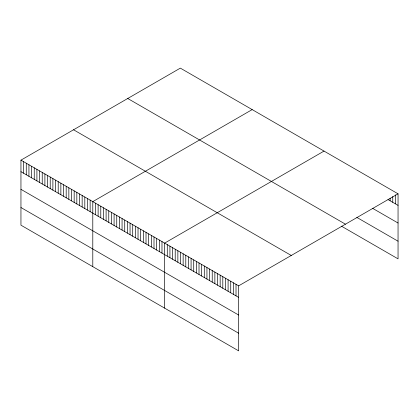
<?xml version="1.0" encoding="UTF-8"?>
<svg xmlns="http://www.w3.org/2000/svg" width="419" height="419" viewBox="0 0 419 419"><rect width="100%" height="100%" fill="white"/><g stroke="black" fill="none" stroke-linecap="round" stroke-linejoin="round"><path stroke-width="0.63" d="M20.95 160.142L238.662 285.837L238.662 350.876L20.95 225.181L20.95 160.142L180.338 68.124L398.05 193.819L398.05 258.858L341.475 226.192M252.18 109.6L92.793 201.623L92.793 266.662M324.028 151.081L164.641 243.104L164.641 308.143M238.662 285.837L398.05 193.819M388.004 199.564L398.05 205.368M372.669 208.363L398.05 223.018M356.81 217.393L398.05 241.203M127.737 98.491L345.45 224.186M73.55 129.775L291.263 255.47M20.95 171.69L238.662 297.385M20.95 189.341L238.662 315.041M20.95 207.531L238.662 333.225M395.405 194.856L395.405 203.838M392.76 196.537L392.76 202.314M390.12 198.218L390.12 200.785M236.017 284.312L236.017 295.861M233.378 282.788L233.378 294.332M230.733 281.259L230.733 292.808M228.088 279.735L228.088 291.284M225.443 278.206L225.443 289.754M222.803 276.681L222.803 288.23M220.158 275.157L220.158 286.701M217.513 273.628L217.513 285.177M214.868 272.104L214.868 283.653M212.229 270.574L212.229 282.123M209.584 269.05L209.584 280.599M206.939 267.521L206.939 279.07M204.294 265.997L204.294 277.546M201.654 264.473L201.654 276.016M199.009 262.943L199.009 274.492M196.364 261.419L196.364 272.968M193.719 259.89L193.719 271.439M191.08 258.366L191.08 269.915M188.435 256.842L188.435 268.385M185.79 255.312L185.79 266.861M183.145 253.788L183.145 265.332M180.505 252.259L180.505 263.808M177.86 250.735L177.86 262.284M175.215 249.205L175.215 260.754M172.57 247.681L172.57 259.23M169.931 246.157L169.931 257.701M167.286 244.628L167.286 256.177M161.98 241.564L161.98 253.113M159.32 240.029L159.32 251.578M156.659 238.495L156.659 250.043M153.998 236.955L153.998 248.504M151.338 235.42L151.338 246.969M148.677 233.886L148.677 245.434M146.016 232.351L146.016 243.895M143.356 230.811L143.356 242.36M140.69 229.277L140.69 240.825M138.029 227.742L138.029 239.286M135.368 226.202L135.368 237.751M132.708 224.668L132.708 236.216M130.047 223.133L130.047 234.677M127.386 221.593L127.386 233.142M124.726 220.059L124.726 231.607M122.065 218.524L122.065 230.068M119.405 216.984L119.405 228.533M116.744 215.45L116.744 226.998M114.083 213.915L114.083 225.459M111.423 212.375L111.423 223.924M108.762 210.841L108.762 222.389M106.101 209.306L106.101 220.85M103.441 207.766L103.441 219.315M100.78 206.232L100.78 217.78M98.119 204.697L98.119 216.241M95.459 203.157L95.459 214.706M90.132 200.088L90.132 211.637M87.471 198.548L87.471 210.097M84.811 197.014L84.811 208.562M82.15 195.479L82.15 207.028M79.49 193.939L79.49 205.488M76.829 192.405L76.829 203.953M74.168 190.87L74.168 202.419M71.508 189.33L71.508 200.879M68.847 187.796L68.847 199.344M66.186 186.261L66.186 197.81M63.526 184.721L63.526 196.27M60.865 183.187L60.865 194.735M58.204 181.652L58.204 193.201M55.544 180.118L55.544 191.661M52.883 178.578L52.883 190.126M50.222 177.043L50.222 188.592M47.562 175.509L47.562 187.052M44.896 173.969L44.896 185.517M42.235 172.434L42.235 183.983M39.575 170.9L39.575 182.443M36.914 169.36L36.914 180.908M34.253 167.825L34.253 179.374M31.593 166.291L31.593 177.834M28.932 164.751L28.932 176.299M26.271 163.216L26.271 174.765M23.611 161.682L23.611 173.225"/></g></svg>
